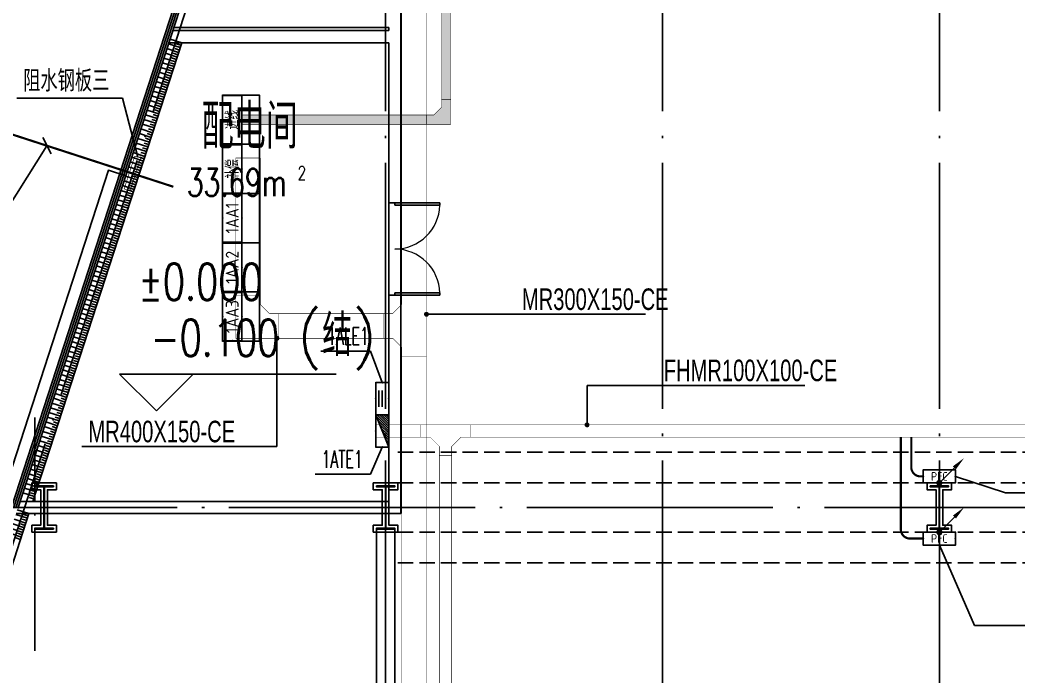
# Model space of a CAD drawing. Extents: x -1396510 to 1250330, y -1892470 to 1623980.
# Drawn here: x -269797 to -253575, y -735869 to -725207 of the extents above; entities that cross this region are included whole.
import ezdxf
from ezdxf.enums import TextEntityAlignment as Align

# ---------------------------------------------------------------- set-up
doc = ezdxf.new("R2010")
doc.units = 0
doc.header["$LTSCALE"] = 1000
doc.header["$MEASUREMENT"] = 0
doc.linetypes.add('DASH', pattern=[0.35, 0.25, -0.1])
doc.linetypes.add('DOTE', pattern=[2.42, 2, -0.2, 0.02, -0.2])
doc.layers.get('Defpoints').update_dxf_attribs({"color": 210})
for name, color, linetype in [('99平面图例外参$0$A-HATCH-2', 251, 'Continuous'), ('A-AXIS-DOTE', 14, 'DOTE'), ('A-HATCH-2', 251, 'Continuous'), ('A-LIN-V', 9, 'Continuous'), ('A-WINDOW', 140, 'Continuous'), ('A-防火门窗', 1, 'Continuous'), ('AS-COLN', 6, 'Continuous'), ('AS-WALL', 40, 'Continuous'), ('CABLETRAY', 4, 'Continuous'), ('CABLETRAY_DIM', 3, 'Continuous'), ('CABLETRAY_FIRE', 1, 'DASH'), ('CABLETRAY_OTHER', 5, 'Continuous'), ('DIM-照明', 3, 'Continuous'), ('DIM-箱柜', 3, 'Continuous'), ('EQUIP-箱柜', 3, 'Continuous'), ('LWIRE', 4, 'Continuous'), ('TEL_HATCH', 8, 'Continuous'), ('WIRE-照明', 1, 'Continuous'), ('建-墙-幕', 4, 'Continuous'), ('建-标高', 3, 'Continuous')]:
    doc.layers.add(name, color=color, linetype=linetype)
doc.layers.add('A-云线2', color=3, linetype='Continuous', plot=False)
doc.styles.add('_TEL_ATTDEF', font='GBENOR', dxfattribs={"width": 0.8, "height": 3, "bigfont": 'GBCBIG'})
doc.styles.add('_TEL_DIM', font='SIMPLEX', dxfattribs={"width": 0.8, "height": 3.5, "bigfont": 'HZTXT'})
doc.styles.add('A-AREA', font='SIMPLEX', dxfattribs={"bigfont": 'GBCBIG'})
doc.styles.add('A-STANDARD', font='SIMPLEX', dxfattribs={"bigfont": 'GBCBIG'})
doc.styles.add('HZTXT5', font='aa.shx', dxfattribs={"width": 0.7, "bigfont": 'hztxt.shx'})
doc.styles.get("Standard").update_dxf_attribs({"font": 'gbenor.shx', "bigfont": 'gbcbig.shx'})

# ---------------------------------------------------------------- blocks, each defined once
blk = doc.blocks.new('nt66')
at = {"layer": 'A-HATCH-2', "color": 8}
blk.add_lwpolyline([(-195840, 766870), (-195440, 766870), (-195440, 766758), (-195586, 766758), (-195586, 766182), (-195440, 766182), (-195440, 766070), (-195840, 766070), (-195840, 766182), (-195694, 766182), (-195694, 766758), (-195840, 766758)], close=True, dxfattribs=at)
at = {"layer": 'AS-COLN'}
blk.add_lwpolyline([(-195790, 766820), (-195490, 766820), (-195490, 766808), (-195636, 766808), (-195636, 766132), (-195490, 766132), (-195490, 766120), (-195790, 766120), (-195790, 766132), (-195644, 766132), (-195644, 766808), (-195790, 766808)], close=True, dxfattribs=at)
blk = doc.blocks.new('33333')
for p in [(-73764, -60400), (-68214, -60400), (-59214, -60400)]:
    blk.add_blockref('nt66', p)
blk = doc.blocks.new('w42343')
at = {"layer": 'A-HATCH-2', "color": 8, "linetype": 'DASH'}
for p, q in [((-263654, 706970), (-128354, 706970)), ((-263654, 706470), (-128354, 706470)), ((-263654, 705670), (-128354, 705670)), ((-263654, 705170), (-128354, 705170))]:
    blk.add_line(p, q, dxfattribs=at)
blk = doc.blocks.new('10平面$0$$DorLib2D$00000002')
for p, q in [((-0.5, 0), (-0.5, 0.4875)), ((-0.475, 0.4875), (-0.5, 0.4875)), ((-0.475, 0), (-0.475, 0.4875)), ((0.475, 0), (0.475, 0.4875)), ((0.475, 0.4875), (0.5, 0.4875)), ((0.5, 0), (0.5, 0.4875)), ((-0.5, 0), (-0.475, 0)), ((0.5, 0), (0.475, 0))]:
    blk.add_line(p, q)
at = {"lineweight": 13}
for centre, start, end in [((-0.4875, 0), 0, 88.53072), ((0.4875, 0), 91.46928, 180)]:
    blk.add_arc(centre, 0.4875, start, end, dxfattribs=at)
blk = doc.blocks.new('99平面图例外参$0$$LinePat$填挖边坡')
at = {"color": 0}
for p, q in [((0, 0), (0, -1500)), ((300, 0), (300, -600))]:
    blk.add_line(p, q, dxfattribs=at)
at = {"layer": 'Defpoints', "color": 0}
blk.add_point((600, 0), dxfattribs=at)
blk = doc.blocks.new('世赫2#厂房一层0821')
at = {"layer": 'A-AXIS-DOTE', "color": 8, "ltscale": 2}
for p, q in [((21300, -87498.9), (21300, 6300)), ((25800, -87498.9), (25800, 6300)), ((30300, -87498.9), (30300, 6300)), ((163114.2, -16500), (-11095.8, -16500))]:
    blk.add_line(p, q, dxfattribs=at)
at = {"layer": 'A-AXIS-DOTE', "color": 8}
blk.add_line((15600, -18830), (15600, -15040), dxfattribs=at)
at = {"layer": 'A-AXIS-DOTE', "color": 8, "ltscale": 2}
blk.add_lwpolyline([(-1898.6, -69910.4), (21947.6, 3584)], dxfattribs=at)
at = {"layer": 'A-LIN-V'}
for p, q in [((15568.7, -16400), (17985.9, -8950)), ((-400, -65615.8), (15503.8, -16600))]:
    blk.add_line(p, q, dxfattribs=at)
blk.add_lwpolyline([(-900, -68000), (-900, -65552.5), (16794.3, -11018.4), (17079.6, -11111)], dxfattribs=at)
at = {"layer": 'A-防火门窗'}
for p, q in [((21350, -11550), (21350, -13050)), ((21550, -11550), (21550, -13050))]:
    blk.add_line(p, q, dxfattribs=at)
at = {"layer": 'AS-WALL'}
for p, q in [((21550, -8600), (21550, -3550)), ((17840.5, -8750), (21350, -8750)), ((17856.8, -8700), (21350, -8700)), ((21350, -8700), (21350, -8750)), ((21550, -8600), (21550, -8850)), ((21550, -11550), (21550, -8850)), ((17775.7, -8950), (21350, -8950)), ((21350, -8950), (21350, -11550)), ((21350, -11550), (21550, -11550)), ((21550, -13050), (21350, -13050)), ((21350, -13050), (21350, -16400)), ((21550, -16600), (21550, -13050)), ((15358.4, -16400), (21350, -16400)), ((15293.5, -16600), (21550, -16600)), ((21150, -22750), (21150, -16850)), ((21150, -16850), (21450, -16850)), ((21450, -22750), (21450, -16850))]:
    blk.add_line(p, q, dxfattribs=at)
at = {"layer": '建-墙-幕'}
for p, q in [((17789.1, -8584.6), (18214.4, -7273.9)), ((17820.8, -8594.9), (18246.1, -7284.2)), ((17852.5, -8605.1), (18277.8, -7294.4)), ((17884.2, -8615.4), (18309.5, -7304.7)), ((17708, -8834.6), (17789.1, -8584.6)), ((17739.7, -8844.9), (17820.8, -8594.9)), ((17771.4, -8855.1), (17852.5, -8605.1)), ((17803.1, -8865.4), (17884.2, -8615.4)), ((15225.8, -16484.6), (17708, -8834.6)), ((15257.5, -16494.9), (17739.7, -8844.9)), ((15289.2, -16505.1), (17771.4, -8855.1)), ((15321, -16515.4), (17803.1, -8865.4))]:
    blk.add_line(p, q, dxfattribs=at)
at = {"layer": '建-标高', "color": 8}
for p, q in [((17574.2, -14930.9), (16974.2, -14330.9)), ((16974.2, -14330.9), (20494.2, -14330.9)), ((17574.2, -14930.9), (18174.2, -14330.9))]:
    blk.add_line(p, q, dxfattribs=at)
at = {"layer": '99平面图例外参$0$A-HATCH-2', "color": 203, "yscale": 0.1333333333333333, "zscale": 0.1333333333333333}
for p, xscale, rotation in [((17985.9, -8950), 0.1345763054429145, 252.0237134181385), ((17936.1, -9103.6), 0.1345763054429145, 252.0237134181385), ((17961, -9026.8), 0.1345763054429145, 252.0237134181385), ((17886.2, -9257.2), 0.1345763054429145, 252.0237134181385), ((17911.2, -9180.4), 0.1345763054429145, 252.0237134181385), ((17836.4, -9410.8), 0.1345763054429145, 252.0237134181385), ((17861.3, -9334), 0.1345763054429145, 252.0237134181385), ((17786.6, -9564.4), 0.1345763054429145, 252.0237134181385), ((17811.5, -9487.6), 0.1345763054429145, 252.0237134181385), ((17711.8, -9794.8), 0.1345763054429145, 252.0237134181385), ((17736.7, -9718), 0.1345763054429145, 252.0237134181385), ((17761.6, -9641.2), 0.1345763054429145, 252.0237134181385), ((17662, -9948.5), 0.1345763054429145, 252.0237134181385), ((17686.9, -9871.6), 0.1345763054429145, 252.0237134181385), ((17612.1, -10102.1), 0.1345763054429145, 252.0237134181385), ((17637, -10025.3), 0.1345763054429145, 252.0237134181385), ((17562.3, -10255.7), 0.1345763054429145, 252.0237134181385), ((17587.2, -10178.9), 0.1345763054429145, 252.0237134181385), ((17512.4, -10409.3), 0.1345763054429145, 252.0237134181385), ((17537.4, -10332.5), 0.1345763054429145, 252.0237134181385), ((17462.6, -10562.9), 0.1345763054429145, 252.0237134181385), ((17487.5, -10486.1), 0.1345763054429145, 252.0237134181385), ((17412.8, -10716.5), 0.1345763054429145, 252.0237134181385), ((17437.7, -10639.7), 0.1345763054429145, 252.0237134181385), ((17362.9, -10870.1), 0.1345763054429145, 252.0237134181385), ((17387.8, -10793.3), 0.1345763054429145, 252.0237134181385), ((17313.1, -11023.7), 0.1345763054429145, 252.0237134181385), ((17338, -10946.9), 0.1345763054429145, 252.0237134181385), ((17238.3, -11254.1), 0.1345763054429145, 252.0237134181385), ((17263.2, -11177.3), 0.1345763054429145, 252.0237134181385), ((17288.2, -11100.5), 0.1345763054429145, 252.0237134181385), ((17188.5, -11407.7), 0.1345763054429145, 252.0237134181385), ((17213.4, -11330.9), 0.1345763054429145, 252.0237134181385), ((17138.6, -11561.3), 0.1345763054429145, 252.0237134181385), ((17163.6, -11484.5), 0.1345763054429145, 252.0237134181385), ((17088.8, -11714.9), 0.1345763054429145, 252.0237134181385), ((17113.7, -11638.1), 0.1345763054429145, 252.0237134181385), ((17039, -11868.6), 0.1345763054429145, 252.0237134181385), ((17063.9, -11791.8), 0.1345763054429145, 252.0237134181385), ((16989.1, -12022.2), 0.1345763054429145, 252.0237134181385), ((17014, -11945.4), 0.1345763054429145, 252.0237134181385), ((16939.3, -12175.8), 0.1345763054429145, 252.0237134181385), ((16964.2, -12099), 0.1345763054429145, 252.0237134181385), ((16889.4, -12329.4), 0.1345763054429145, 252.0237134181385), ((16914.4, -12252.6), 0.1345763054429145, 252.0237134181385), ((16839.6, -12483), 0.1345763054429145, 252.0237134181385), ((16864.5, -12406.2), 0.1345763054429145, 252.0237134181385), ((16764.8, -12713.4), 0.1345763054429145, 252.0237134181385), ((16789.8, -12636.6), 0.1345763054429145, 252.0237134181385), ((16814.7, -12559.8), 0.1345763054429145, 252.0237134181385), ((16715, -12867), 0.1345763054429145, 252.0237134181385), ((16739.9, -12790.2), 0.1345763054429145, 252.0237134181385), ((16665.2, -13020.6), 0.1345763054429145, 252.0237134181385), ((16690.1, -12943.8), 0.1345763054429145, 252.0237134181385), ((16615.3, -13174.2), 0.1345763054429145, 252.0237134181385), ((16640.2, -13097.4), 0.1345763054429145, 252.0237134181385), ((16565.5, -13327.8), 0.1345763054429145, 252.0237134181385), ((16590.4, -13251), 0.1345763054429145, 252.0237134181385), ((16515.6, -13481.4), 0.1345763054429145, 252.0237134181385), ((16540.6, -13404.6), 0.1345763054429145, 252.0237134181385), ((16465.8, -13635.1), 0.1345763054429145, 252.0237134181385), ((16490.7, -13558.2), 0.1345763054429145, 252.0237134181385), ((16416, -13788.7), 0.1345763054429145, 252.0237134181385), ((16440.9, -13711.9), 0.1345763054429145, 252.0237134181385), ((16366.1, -13942.3), 0.1345763054429145, 252.0237134181385), ((16391, -13865.5), 0.1345763054429145, 252.0237134181385), ((16291.4, -14172.7), 0.1345763054429145, 252.0237134181385), ((16316.3, -14095.9), 0.1345763054429145, 252.0237134181385), ((16341.2, -14019.1), 0.1345763054429145, 252.0237134181385), ((16241.5, -14326.3), 0.1345763054429145, 252.0237134181385), ((16266.4, -14249.5), 0.1345763054429145, 252.0237134181385), ((16191.7, -14479.9), 0.1345763054429145, 252.0237134181385), ((16216.6, -14403.1), 0.1345763054429145, 252.0237134181385), ((16141.8, -14633.5), 0.1345763054429145, 252.0237134181385), ((16166.8, -14556.7), 0.1345763054429145, 252.0237134181385), ((16092, -14787.1), 0.1345763054429145, 252.0237134181385), ((16116.9, -14710.3), 0.1345763054429145, 252.0237134181385), ((16042.2, -14940.7), 0.1345763054429145, 252.0237134181385), ((16067.1, -14863.9), 0.1345763054429145, 252.0237134181385), ((15992.3, -15094.3), 0.1345763054429145, 252.0237134181385), ((16017.2, -15017.5), 0.1345763054429145, 252.0237134181385), ((15942.5, -15247.9), 0.1345763054429145, 252.0237134181385), ((15967.4, -15171.1), 0.1345763054429145, 252.0237134181385), ((15892.6, -15401.5), 0.1345763054429145, 252.0237134181385), ((15917.6, -15324.7), 0.1345763054429145, 252.0237134181385), ((15817.9, -15632), 0.1345763054429145, 252.0237134181385), ((15842.8, -15555.2), 0.1345763054429145, 252.0237134181385), ((15867.7, -15478.4), 0.1345763054429145, 252.0237134181385), ((15768, -15785.6), 0.1345763054429145, 252.0237134181385), ((15793, -15708.8), 0.1345763054429145, 252.0237134181385), ((15718.2, -15939.2), 0.1345763054429145, 252.0237134181385), ((15743.1, -15862.4), 0.1345763054429145, 252.0237134181385), ((15668.4, -16092.8), 0.1345763054429145, 252.0237134181385), ((15693.3, -16016), 0.1345763054429145, 252.0237134181385), ((15618.5, -16246.4), 0.1345763054429145, 252.0237134181385), ((15643.4, -16169.6), 0.1345763054429145, 252.0237134181385), ((15593.6, -16323.2), 0.1345763054429145, 252.0237134181385), ((15503.8, -16600), 0.133362719495067, 252.0237134181384), ((15454.4, -16752.2), 0.133362719495067, 252.0237134181384), ((15479.1, -16676.1), 0.133362719495067, 252.0237134181384), ((15405, -16904.4), 0.133362719495067, 252.0237134181384), ((15429.7, -16828.3), 0.133362719495067, 252.0237134181384), ((15380.3, -16980.6), 0.133362719495067, 252.0237134181384)]:
    blk.add_blockref('99平面图例外参$0$$LinePat$填挖边坡', p, dxfattribs=dict(at, xscale=xscale, rotation=rotation))
at = {"layer": 'A-WINDOW'}
for name in ['33333', 'w42343']:
    blk.add_blockref(name, (285154.2, -722570), dxfattribs=at)
at = {"layer": 'A-防火门窗', "xscale": 1500, "yscale": 1500, "zscale": 199.9999999999998, "rotation": 269.9999999997816}
blk.add_blockref('10平面$0$$DorLib2D$00000002', (21450, -12300), dxfattribs=at)
at = {"layer": 'A-防火门窗', "color": 8, "style": 'A-AREA'}
blk.add_text('配电间', height=723.4, dxfattribs=at).set_placement((18310.1, -10670))
at = {"layer": 'A-防火门窗', "color": 8, "style": 'A-AREA', "width": 0.705882}
for s, height, p in [('33.69m', 446.25, (18071.7, -11437.8)), ('2', 223.1, (19871.7, -11175.3))]:
    blk.add_text(s, height=height, dxfattribs=at).set_placement(p)
at = {"layer": '建-标高', "color": 7, "style": 'A-STANDARD', "width": 0.705882}
for s, p in [('%%P0.000', (17284.2, -13130)), ('-0.100', (17484.2, -14040))]:
    blk.add_text(s, height=595, dxfattribs=at).set_placement(p)
at = {"layer": '建-标高', "color": 7, "style": 'A-STANDARD'}
blk.add_text('(结)', height=675.18, dxfattribs=at).set_placement((19864.2, -14040))
blk = doc.blocks.new('*X124')
at = {"color": 0}
for p, q in [((0, 0), (167, 167)), ((35, 0), (226, 190)), ((71, 0), (250, 179)), ((-247, 0), (-246, 2)), ((-212, 0), (-187, 25)), ((-177, 0), (-128, 49)), ((-141, 0), (-69, 72)), ((-106, 0), (-10, 96)), ((-71, 0), (49, 120)), ((-35, 0), (108, 143)), ((106, 0), (250, 144)), ((141, 0), (250, 109)), ((177, 0), (250, 73)), ((212, 0), (250, 38)), ((247, 0), (250, 3))]:
    blk.add_line(p, q, dxfattribs=at)
blk = doc.blocks.new('$equip$00002939')
for p, q in [((-0.75, 0.6), (-0.75, 0)), ((0.75, 0.6), (-0.75, 0.6)), ((-0.75, 0), (0.75, 0.6)), ((0.75, 0), (0.75, 0.6)), ((-0.75, 0), (0.75, 0))]:
    blk.add_line(p, q)
at = {"const_width": 0.0571}
blk.add_lwpolyline([(-0.75, 0.6), (-0.75, 0), (0.75, 0), (0.75, 0.6), (-0.75, 0.6), (-0.75, 0)], dxfattribs=at)
for p in [(0, 0.6), (-0.75, 0.3), (0, 0), (0.75, 0.3)]:
    blk.add_point(p)
blk.add_solid([(-0.75, 0), (0.75, 0), (0.75, 0.6)])
at = {"xscale": 0.00300000000061118, "yscale": 0.00300000000061118, "zscale": 0.00300000000061118}
blk.add_blockref('*X124', (0, 0), dxfattribs=at)
at = {"color": 7, "style": '_TEL_DIM', "flags": 1}
for tag in ['A', 'REMARK']:
    blk.add_attdef(tag, text='', height=0.00002, dxfattribs=at).set_placement((0, 0), align=Align.MIDDLE_CENTER)
blk = doc.blocks.new('$equip$00002708')
for p, q in [((-0.75, 0.6), (-0.75, 0)), ((0.75, 0.6), (-0.75, 0.6)), ((0.75, 0), (0.75, 0.6)), ((-0.75, 0), (0.75, 0))]:
    blk.add_line(p, q)
at = {"const_width": 0.0571}
blk.add_lwpolyline([(-0.75, 0.6), (-0.75, 0), (0.75, 0), (0.75, 0.6), (-0.75, 0.6), (-0.75, 0)], dxfattribs=at)
for p in [(0, 0.6), (-0.75, 0.3), (0, 0), (0.75, 0.3)]:
    blk.add_point(p)
at = {"color": 7, "style": '_TEL_DIM'}
blk.add_attdef('$TEXT$', text='', height=0.4, dxfattribs=at).set_placement((0, 0.3), align=Align.MIDDLE_CENTER)
at = {"color": 7, "style": '_TEL_DIM', "flags": 1}
for tag in ['REMARK', 'A']:
    blk.add_attdef(tag, text='', height=0.4, dxfattribs=at).set_placement((0, 0), align=Align.MIDDLE_CENTER)
blk = doc.blocks.new('$TelecSys$00000079')
for p, q in [((0.7, 0.7), (0, 0)), ((0.104, 0.104), (0.104, 0.104)), ((-0.104, -0.104), (-0.104, -0.104))]:
    blk.add_line(p, q)
at = {"const_width": 0.142}
blk.add_lwpolyline([(-0.071, 0, 1), (0.071, 0, 1)], format="xyb", close=True, dxfattribs=at)
blk.add_solid([(0.63, 0.77), (0.77, 0.63), (1.15, 1.15)])
at = {"width": 0.8, "flags": 9}
blk.add_attdef('A', (0, 0), '', height=0.00002, dxfattribs=at)
blk = doc.blocks.new('$equip$00002940')
for p, q in [((-0.75, 0.6), (-0.75, 0)), ((0.75, 0.6), (-0.75, 0.6)), ((0.75, 0), (0.75, 0.6)), ((-0.75, 0), (0.75, 0)), ((-0.375, 0.45), (0.375, 0.45))]:
    blk.add_line(p, q)
at = {"linetype": 'DASH'}
blk.add_line((-0.375, 0.3), (0.375, 0.3), dxfattribs=at)
at = {"const_width": 0.0571}
blk.add_lwpolyline([(-0.75, 0.6), (-0.75, 0), (0.75, 0), (0.75, 0.6), (-0.75, 0.6), (-0.75, 0)], dxfattribs=at)
for p in [(0, 0.6), (-0.75, 0.3), (0, 0), (0.75, 0.3)]:
    blk.add_point(p)
at = {"color": 7, "style": '_TEL_DIM', "flags": 1}
for tag in ['A', 'REMARK']:
    blk.add_attdef(tag, text='', height=0.00002, dxfattribs=at).set_placement((0, 0), align=Align.MIDDLE_CENTER)
blk = doc.blocks.new('$equip$00002698')
for p, q in [((-0.75, 0.6), (-0.75, 0)), ((0.75, 0.6), (-0.75, 0.6)), ((0.75, 0), (0.75, 0.6)), ((-0.75, 0), (0.75, 0))]:
    blk.add_line(p, q)
at = {"const_width": 0.0571}
blk.add_lwpolyline([(-0.75, 0.6), (-0.75, 0), (0.75, 0), (0.75, 0.6), (-0.75, 0.6), (-0.75, 0)], dxfattribs=at)
for p in [(0, 0.6), (-0.75, 0.3), (0, 0), (0.75, 0.3)]:
    blk.add_point(p)
at = {"color": 7, "style": '_TEL_DIM'}
blk.add_attdef('$TEXT$', text='', height=0.4, dxfattribs=at).set_placement((0, 0.3), align=Align.MIDDLE_CENTER)
at = {"color": 7, "style": '_TEL_DIM', "flags": 1}
for tag in ['REMARK', 'A']:
    blk.add_attdef(tag, text='', height=0.4, dxfattribs=at).set_placement((0, 0), align=Align.MIDDLE_CENTER)

msp = doc.modelspace()

# ---------------------------------------------------------------- hatches: boundary and pattern name
at = {"layer": 'TEL_HATCH'}
h = msp.add_hatch(color=256, dxfattribs=at)
h.paths.add_polyline_path([(-262945, -718045), (-262795, -718045), (-262795, -726502.3), (-262945, -726502.3)])
h.paths.add_polyline_path([(-262795, -726502.3), (-262795, -726902.3), (-263195, -726902.3), (-263195, -726752.3), (-263070, -726752.3), (-262945, -726627.3), (-262945, -726502.3)], flags=16)
h.paths.add_polyline_path([(-263195, -726752.3), (-263195, -726902.3), (-266190, -726902.3), (-266190, -726752.3)], flags=16)
h.paths.add_polyline_path([(-262545, -717645), (-262945, -717645), (-262945, -718045), (-262795, -718045), (-262795, -717920), (-262670, -717795), (-262545, -717795)], flags=16)
h.paths.add_polyline_path([(-262545, -717795), (-262545, -717645), (-254230, -717645), (-254230, -717795)], flags=16)
h.paths.add_polyline_path([(-253830, -717395), (-253830, -717795), (-254230, -717795), (-254230, -717645), (-254105, -717645), (-253980, -717520), (-253980, -717395)], flags=16)
h.paths.add_polyline_path([(-253980, -712360), (-253830, -712360), (-253830, -717395), (-253980, -717395)], flags=16)

# ---------------------------------------------------------------- linework, layer by layer
at = {"layer": 'CABLETRAY', "const_width": 7.5}
for points in [[(-263590, -729680), (-263590, -717750)], [(-263190, -717750), (-263190, -729680)], [(-266290, -727450), (-265890, -727450)], [(-266290, -729680), (-266290, -727450)], [(-265890, -727450), (-265890, -729680)], [(-265890, -729680), (-266290, -729680)], [(-266290, -729680), (-266290, -730380)], [(-265890, -729680), (-266290, -729680)], [(-265890, -729830), (-265890, -729680)], [(-265740, -729980), (-265890, -729830)], [(-263590, -729830), (-263740, -729980)], [(-263190, -729680), (-263590, -729680)], [(-263190, -729680), (-263590, -729680)], [(-263590, -729680), (-263590, -729830)], [(-263190, -730680), (-263190, -729680)], [(-265590, -729980), (-265740, -729980)], [(-265590, -730380), (-265590, -729980)], [(-265590, -729980), (-263890, -729980)], [(-265590, -730380), (-265590, -729980)], [(-263890, -729980), (-263890, -730380)], [(-263740, -729980), (-263890, -729980)], [(-263890, -729980), (-263890, -730380)], [(-266290, -730380), (-265590, -730380)], [(-263890, -730380), (-265590, -730380)], [(-263890, -730380), (-263740, -730380)], [(-263740, -730380), (-263590, -730530)], [(-263590, -730530), (-263590, -730680)], [(-263590, -797960), (-263590, -730680)], [(-263590, -730680), (-263190, -730680)], [(-263590, -730680), (-263190, -730680)], [(-263190, -730680), (-263190, -797960)]]:
    msp.add_lwpolyline(points, dxfattribs=at)
at = {"layer": 'CABLETRAY_DIM'}
for p, q in [((-263190, -729990), (-262480, -729990)), ((-262480, -729990), (-259630, -729990)), ((-265620, -730380), (-265620, -732140)), ((-260580.2, -731787.1), (-260580.2, -731147.1)), ((-260580.2, -731147.1), (-257040.2, -731147.1)), ((-265620, -732140), (-268790, -732140))]:
    msp.add_line(p, q, dxfattribs=at)
at = {"layer": 'CABLETRAY_DIM', "const_width": 40}
for points in [[(-263210, -729990, 1), (-263170, -729990, 1)], [(-265620, -730360, 1), (-265620, -730400, 1)], [(-260580.2, -731807.1, 1), (-260580.2, -731767.1, 1)]]:
    msp.add_lwpolyline(points, format="xyb", close=True, dxfattribs=at)
at = {"layer": 'CABLETRAY_FIRE', "const_width": 7.5}
for points in [[(-264014.2, -731987.1), (-264014.2, -731787.1)], [(-264014.2, -731787.1), (-263280, -731787.1)], [(-263280, -731787.1), (-263280, -731987.1)], [(-263280, -731787.1), (-262480, -731787.1)], [(-263280, -731987.1), (-263280, -731787.1)], [(-262480, -731787.1), (-262480, -731987.1)], [(-262480, -731987.1), (-262480, -731787.1)], [(-262480, -731787.1), (-164584.2, -731787.1)], [(-263280, -731987.1), (-264014.2, -731987.1)], [(-263130, -731987.1), (-263280, -731987.1)], [(-262980, -732137.1), (-263130, -731987.1)], [(-262630, -731987.1), (-262780, -732137.1)], [(-262480, -731987.1), (-262630, -731987.1)], [(-164584.2, -731987.1), (-262480, -731987.1)], [(-262980, -732287.1), (-262980, -732137.1)], [(-262780, -732137.1), (-262780, -732287.1)], [(-262980, -748410), (-262980, -732287.1)], [(-262980, -732287.1), (-262780, -732287.1)], [(-262780, -732287.1), (-262980, -732287.1)], [(-262780, -732287.1), (-262780, -748410)]]:
    msp.add_lwpolyline(points, dxfattribs=at)
at = {"layer": 'CABLETRAY_OTHER', "const_width": 7.5}
for points in [[(-262945, -726502.3), (-262945, -718045)], [(-262795, -718045), (-262795, -726502.3)], [(-262945, -726627.3), (-262945, -726502.3)], [(-262945, -726502.3), (-262795, -726502.3)], [(-262795, -726502.3), (-262945, -726502.3)], [(-262795, -726502.3), (-262795, -726902.3)], [(-266190, -726902.3), (-266190, -726752.3)], [(-266190, -726752.3), (-263195, -726752.3)], [(-263195, -726752.3), (-263195, -726902.3)], [(-263195, -726902.3), (-263195, -726752.3)], [(-263195, -726752.3), (-263070, -726752.3)], [(-263070, -726752.3), (-262945, -726627.3)], [(-263195, -726902.3), (-266190, -726902.3)], [(-262795, -726902.3), (-263195, -726902.3)]]:
    msp.add_lwpolyline(points, dxfattribs=at)
at = {"layer": 'DIM-照明'}
for p, q in [((-269290.5, -727384.6), (-269426.8, -727117.3)), ((-269358.7, -727251), (-270570, -729170))]:
    msp.add_line(p, q, dxfattribs=at)
at = {"layer": 'DIM-箱柜'}
for p, q in [((-268130, -726476.1), (-269850, -726476.1)), ((-267883.8, -727436), (-268130, -726476.1)), ((-264099.2, -730589.6), (-264909.2, -730589.6)), ((-263909.2, -731099.6), (-264099.2, -730589.6)), ((-263909.2, -732149.6), (-264099.2, -732589.6)), ((-264099.2, -732589.6), (-265000, -732589.6)), ((-254591.7, -732625), (-253780, -732890)), ((-253780, -732890), (-251850, -732890)), ((-254854.2, -733740), (-254280, -735050)), ((-254280, -735050), (-252200, -735050))]:
    msp.add_line(p, q, dxfattribs=at)
at = {"layer": 'EQUIP-箱柜'}
for points in [[(-266505, -727227.3), (-266505, -726427.3), (-265905, -726427.3), (-265905, -727227.3)], [(-266505, -728027.3), (-266505, -727227.3), (-265905, -727227.3), (-265905, -728027.3)], [(-266505, -728827.3), (-266505, -728027.3), (-265905, -728027.3), (-265905, -728827.3)], [(-266505, -729627.3), (-266505, -728827.3), (-265905, -728827.3), (-265905, -729627.3)], [(-266505, -730427.3), (-266505, -729627.3), (-265905, -729627.3), (-265905, -730427.3)]]:
    msp.add_lwpolyline(points, close=True, dxfattribs=at)
at = {"layer": 'WIRE-照明', "linetype": 'Continuous', "const_width": 35}
for points in [[(-272068.2, -726371.8), (-267304, -727917.6)], [(-255480, -733485), (-255480, -731987.1)], [(-255310, -732475), (-255310, -731987.1)], [(-255160, -732625), (-255116.7, -732625)], [(-255330, -733635), (-255116.7, -733635)]]:
    msp.add_lwpolyline(points, dxfattribs=at)
at = {"layer": 'WIRE-照明', "color": 6, "linetype": 'Continuous', "const_width": 10}
msp.add_lwpolyline([(-267836.1, -727451.5), (-268008.4, -727982.6), (-268103.8, -727951.6), (-267931.4, -727420.5)], close=True, dxfattribs=at)
at = {"layer": 'WIRE-照明', "linetype": 'Continuous', "const_width": 35}
for points in [[(-255310, -732475, 0.4142136), (-255160, -732625)], [(-255480, -733485, 0.4142136), (-255330, -733635)]]:
    msp.add_lwpolyline(points, format="xyb", dxfattribs=at)

# ---------------------------------------------------------------- block references
at = {"layer": 'A-云线2'}
msp.add_blockref('世赫2#厂房一层0821', (-285154.2, -716630), dxfattribs=at)
at = {"layer": 'EQUIP-箱柜'}
ref = msp.add_blockref('$equip$00002698', (-266190, -726827.3), dxfattribs=dict(at, xscale=525, yscale=525, zscale=525, rotation=90))
ref.add_attrib('$TEXT$', '进线', dxfattribs={"layer": '0', "color": 7, "height": 210, "rotation": 90, "style": '_TEL_ATTDEF'}).set_placement((-266347.5, -726827.3), align=Align.MIDDLE_CENTER)
ref = msp.add_blockref('$equip$00002698', (-266190, -727627.3), dxfattribs=dict(at, xscale=525, yscale=525, zscale=525, rotation=90))
ref.add_attrib('$TEXT$', '补偿', dxfattribs={"layer": '0', "color": 7, "height": 210, "rotation": 90, "style": '_TEL_ATTDEF'}).set_placement((-266347.5, -727627.3), align=Align.MIDDLE_CENTER)
ref = msp.add_blockref('$equip$00002698', (-266190, -728427.3), dxfattribs=dict(at, xscale=525, yscale=525, zscale=525, rotation=90))
ref.add_attrib('$TEXT$', '1AA1', dxfattribs={"layer": '0', "color": 7, "height": 210, "rotation": 90, "style": '_TEL_ATTDEF'}).set_placement((-266347.5, -728427.3), align=Align.MIDDLE_CENTER)
ref = msp.add_blockref('$equip$00002698', (-266190, -729227.3), dxfattribs=dict(at, xscale=525, yscale=525, zscale=525, rotation=90))
ref.add_attrib('$TEXT$', '1AA2', dxfattribs={"layer": '0', "color": 7, "height": 210, "rotation": 90, "style": '_TEL_ATTDEF'}).set_placement((-266347.5, -729227.3), align=Align.MIDDLE_CENTER)
ref = msp.add_blockref('$equip$00002698', (-266190, -730027.3), dxfattribs=dict(at, xscale=525, yscale=525, zscale=525, rotation=90))
ref.add_attrib('$TEXT$', '1AA3', dxfattribs={"layer": '0', "color": 7, "height": 210, "rotation": 90, "style": '_TEL_ATTDEF'}).set_placement((-266347.5, -730027.3), align=Align.MIDDLE_CENTER)
at = {"layer": 'EQUIP-箱柜', "xscale": 350, "yscale": 350, "zscale": 350, "rotation": 90}
for name, p in [('$equip$00002940', (-263804.2, -731362.1)), ('$equip$00002939', (-263804.2, -731887.1))]:
    msp.add_blockref(name, p, dxfattribs=at)
at = {"layer": 'EQUIP-箱柜'}
ref = msp.add_blockref('$equip$00002708', (-254854.2, -732730), dxfattribs=dict(at, xscale=350, yscale=350, zscale=350))
ref.add_attrib('$TEXT$', 'PFC', dxfattribs={"layer": '0', "color": 7, "height": 140, "style": '_TEL_ATTDEF'}).set_placement((-254854.2, -732625), align=Align.MIDDLE_CENTER)
ref = msp.add_blockref('$equip$00002708', (-254854.2, -733740), dxfattribs=dict(at, xscale=350, yscale=350, zscale=350))
ref.add_attrib('$TEXT$', 'PFC', dxfattribs={"layer": '0', "color": 7, "height": 140, "style": '_TEL_ATTDEF'}).set_placement((-254854.2, -733635), align=Align.MIDDLE_CENTER)
at = {"layer": 'LWIRE', "xscale": 350, "yscale": 350, "zscale": 350}
for p in [(-254854.2, -732730), (-254854.2, -733530)]:
    msp.add_blockref('$TelecSys$00000079', p, dxfattribs=at)

# ---------------------------------------------------------------- texts
at = {"layer": 'CABLETRAY_DIM', "color": 7, "style": 'HZTXT5', "width": 0.7}
for s, p in [('MR300X150-CE', (-261639.7, -729920)), ('FHMR100X100-CE', (-259334.4, -731077.1)), ('MR400X150-CE', (-268685, -732070))]:
    msp.add_text(s, height=350, dxfattribs=at).set_placement(p)
at = {"layer": 'DIM-箱柜', "color": 7, "style": '_TEL_DIM'}
for s, height, width, p in [('阻水钢板三', 350, 0.8, (-269745, -726371.1)), ('1ALE1', 280, 0.6, (-264804.2, -730484.6)), ('1ATE1', 280, 0.6, (-264895, -732484.6))]:
    msp.add_text(s, height=height, dxfattribs=dict(at, width=width)).set_placement(p)

doc.saveas('drawing.dxf')
